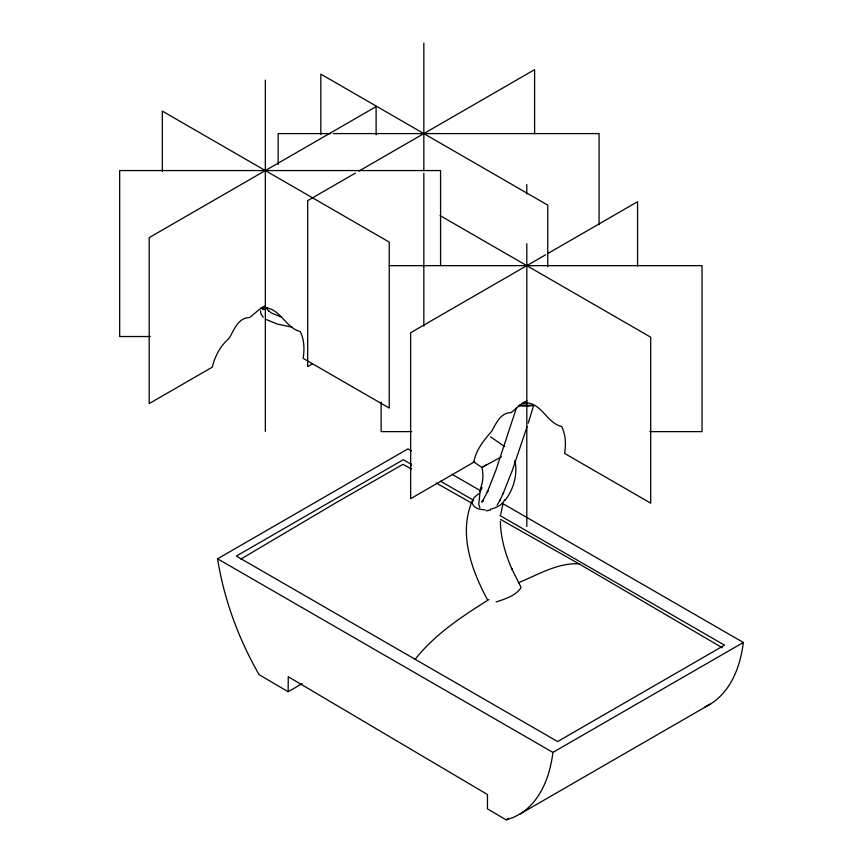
<?xml version="1.0" encoding="UTF-8"?>
<svg xmlns="http://www.w3.org/2000/svg" width="863" height="863" viewBox="0 0 863 863"><rect width="100%" height="100%" fill="white"/><g stroke="black" fill="none" stroke-linecap="round" stroke-linejoin="round"><path stroke-width="1.29" d="M411.468 450.874L407.972 448.857L217.562 558.793C224.056 599.558 238.587 638.89 259.094 674.672L288.134 691.738L288.264 676.732L487.466 794.532L487.466 808.879L506.128 819.85L513.399 817.401L520.206 813.885L710.627 703.949C731.403 690.821 740.476 665.837 743.334 642.471L502.298 503.312M480.044 491.694L482.212 487.671M480.227 490.313L478.749 504.402L479.914 507.724M500.713 514.413L502.849 504.467M478.792 493.679L474.1 497.476L472.212 502.611C473.204 508.393 480.108 509.785 485.049 509.796M743.334 642.471L552.913 752.407C550.055 775.772 540.982 800.756 520.206 813.885M516.376 408.123L495.901 470.249L487.261 492.223L487.897 490.885L482.093 502.029M528.232 423.118L533.679 405.437L519.418 405.049M527.045 426.775L512.331 470.357L503.032 493.787M480.367 488.738C483.064 482.029 483.69 474.477 481.888 467.466L473.409 461.597M472.611 500.055C458.08 532.956 471.425 569.979 487.498 599.742M497.034 505.33L500.303 499.58M499.623 501.025L503.658 492.439M504.779 499.699C502.18 505.211 496.074 507.962 490.4 509.159M505.006 500.367C513.658 489.256 517.919 474.391 514.855 460.475M415.146 659.321C434.833 634.251 462.137 616.355 488.868 599.569M267.109 307.67C265.977 309.493 262.32 310.658 261.608 307.908M533.679 405.437L527.757 406.214L518.372 405.955M481.921 467.422L501.457 456.818M483.356 500.594L481.683 501.791L483.323 500.637M355.394 173.107L307.681 200.648L307.681 366.613L312.277 363.959M358.889 171.09L534.607 69.644L534.607 133.884M545.643 254.779L410.659 332.708L410.659 498.674L473.787 462.223C475.901 449.925 484.003 440.119 491.834 431.047C496.322 423.161 500.443 412.687 511.209 412.59L522.989 402.708L526.894 400.917M547.973 253.431L637.574 201.705L637.574 265.944M288.134 691.738L302.072 683.69M506.128 819.85L508.447 818.512M240.766 559.127L336.505 502.439L402.978 464.326L411.478 469.019M518.447 582.978L520.756 581.738C539.267 574.068 558.458 562.547 579.062 563.863L722.223 647.703M704.952 706.873L710.627 703.949M265.426 305.826L261.521 307.616L249.741 317.498C237.649 317.713 234.218 330.302 228.771 338.717C220.281 345.955 214.811 356.397 212.32 367.131L149.191 403.582L149.191 237.627L376.106 106.613L376.106 134.725M496.117 601.953C505.06 598.987 515.815 595.815 521.123 587.52L511.608 568.426L512.169 569.709C505.535 554.445 500.594 538.124 500.389 521.36M490.432 510.087L486.106 510.81M482.288 467.401L486.646 464.574M261.877 308.501L266.937 307.94M523.345 403.582L527.131 403.172M330.745 133.592L278.166 133.592L278.166 164.369M333.442 133.592L599.073 133.592L599.073 224.596M389.224 265.653L702.04 265.653L702.04 431.619L649.85 431.619M150.313 336.527L119.666 336.527L119.666 170.561L440.572 170.561L440.572 265.588M411.78 431.619L381.133 431.619L381.133 402.169M292.46 327.282L277.336 324.067L266.43 319.612M280.831 316.84L271.338 312.956L268.285 310.615L268.76 311.122L267.088 308.641M525.545 402.676C541.942 403.258 546.851 423.01 561.619 426.538C565.869 434.747 566.02 444.51 564.607 453.442L650.713 503.151L650.713 337.196L440.087 215.588M264.078 307.584C280.475 308.167 285.383 327.918 300.151 331.446C304.402 339.655 304.553 349.429 303.14 358.35L389.245 408.07L389.245 242.104L162.33 111.1L162.33 171.327M436.085 482.946L471.252 502.849M500.54 519.429L579.062 563.863M452.223 474.402L480.173 490.529M411.424 464.413L403.28 459.709L236.354 556.074L557.617 741.554L724.532 645.179L499.882 515.481M440.518 481.209L473.118 500.022M217.562 558.793L552.913 752.407M490.518 436.797L504.682 446.581M263.28 317.196L261.058 314.11L260.464 310.68M410.615 463.183L411.176 465.804M547.746 266.699L547.746 205.135L320.831 74.121L320.831 134.348M526.808 184.606L526.808 194.013M526.808 243.69L526.808 526.452M423.83 43.15L423.83 170.691M423.83 173.377L423.83 326.128M265.34 80.13L265.34 431.36"/></g></svg>
